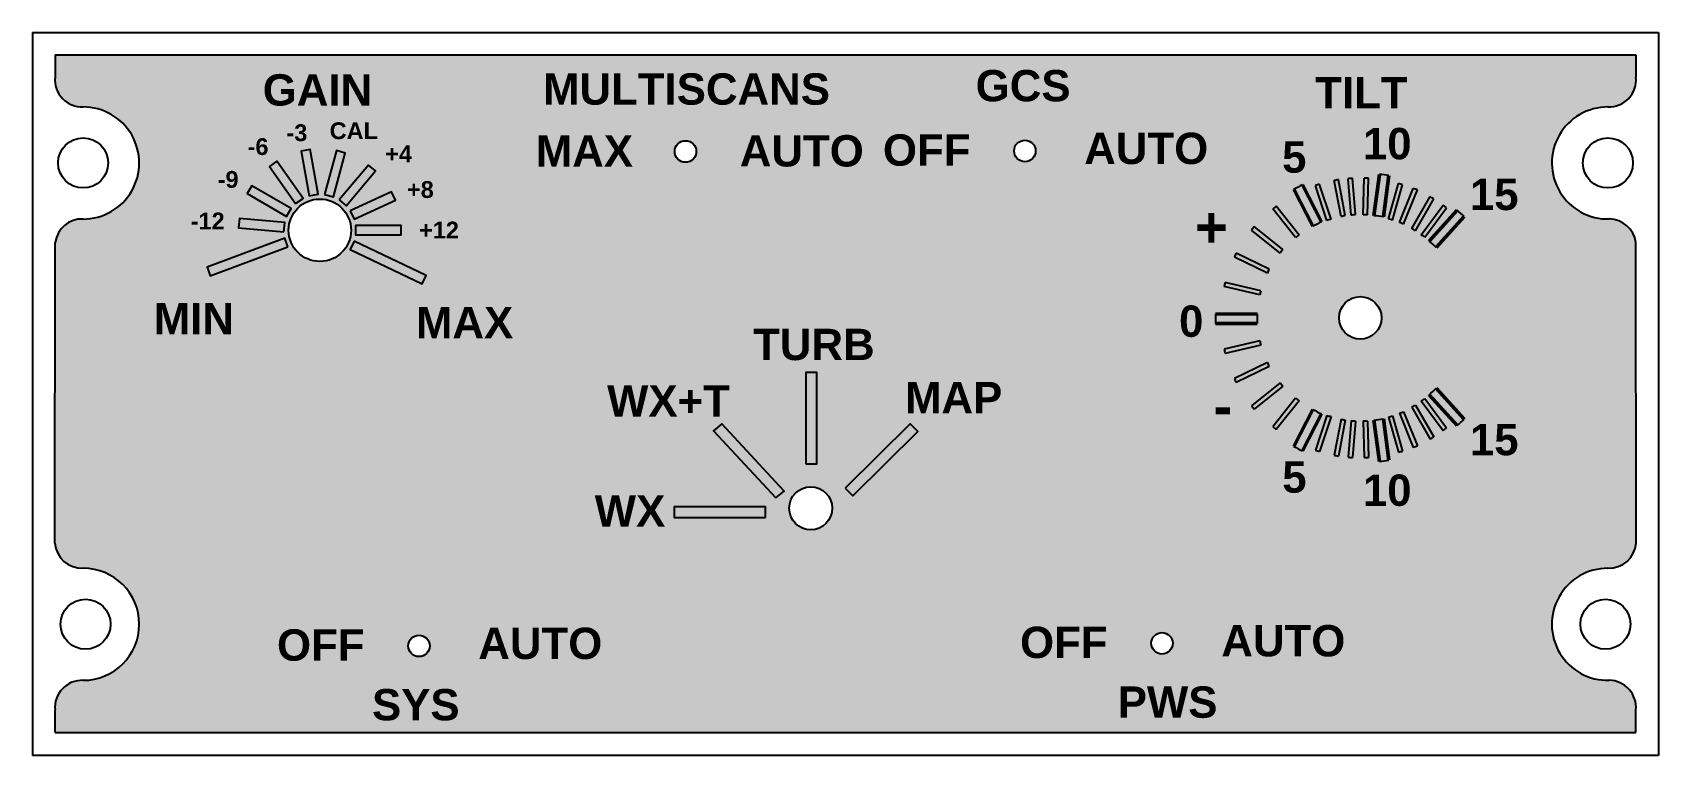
# Model space of a CAD drawing. Header units: inches. Extents: x 0 to 145, y 0 to 65.
import ezdxf

# ---------------------------------------------------------------- set-up
doc = ezdxf.new("R2010")
doc.units = ezdxf.units.IN
doc.header["$MEASUREMENT"] = 0
doc.styles.get("Standard").update_dxf_attribs({"font": 'arial.ttf'})

msp = doc.modelspace()

# ---------------------------------------------------------------- hatches: boundary and pattern name
at = {"true_color": 0x6d7c87}
h = msp.add_hatch(color=8, dxfattribs=at)
h.dxf.hatch_style = 1
h.paths.add_polyline_path([(143.0283076271095, 45.80018576570496, 0.3703019895348956), (140.6661661773825, 47.89523155138028, -1.025805903998689), (140.6661467371133, 57.89198740611034, 0.4383043564952628), (143.0388210862153, 60.53785434211421), (143.038821086214, 62.53785434211427), (2.059911016023449, 62.53785434205771), (2.059911016023449, 60.56647430557735, 0.4421859729987702), (4.432342795231449, 57.89195265167172, -1.025992127735114), (4.43335425086039, 47.89524215913486, 0.371894038400952), (2.07042447514155, 45.8001857656484), (2.045603396940038, 18.96995163884299, 0.4057723090589334), (4.559649221897558, 16.72920988226168, -1.012817681792429), (4.4323041307604, 6.73083182255511, 0.438301958697605), (2.059649221909382, 4.084965151237022), (2.059649221909382, 2.08496515123705), (143.0332756758936, 2.084965151293439), (143.0332756758918, 4.084965151293467, 0.4347082386787065), (140.6606207670222, 6.730831822609566, -1.01274209660544), (140.5332756758845, 16.72920988231642, 0.4057723090600781), (143.0473215008493, 18.96995163889941)])
h.paths.add_polyline_path([(22.88501234267974, 46.89382079491549, -1), (28.45632077251472, 46.89382079491549, -1)], flags=16)
h.paths.add_polyline_path([(28.38543957293737, 45.18147205181692), (28.73046584753288, 45.92138328544394), (35.14932794196071, 42.85709251280111), (34.80430166736519, 42.11718127917408)], flags=16)
h.paths.add_polyline_path([(15.90250775579639, 42.82467616604465), (15.62328192347664, 43.59184283527276), (22.54021874106652, 46.18499979438781), (22.81944457338673, 45.4178331251597)], flags=16)
h.paths.add_polyline_path([(28.85475633073898, 46.48921844768626), (28.85475633073898, 47.30562016486335), (32.91283910729786, 47.3056201648638), (32.91283910729786, 46.48921844768626)], flags=16)
h.paths.add_polyline_path([(22.46280252739385, 46.76110015504953), (18.42016198096886, 47.11478537357204), (18.49131607900986, 47.92808043573684), (22.53395662543485, 47.57439521721387)], flags=16)
h.paths.add_polyline_path([(28.72742425430184, 47.87278102211992), (28.38239797970633, 48.61269225574694), (32.06027000054124, 50.32771214477641), (32.40529627513629, 49.58780091114892)], flags=16)
h.paths.add_polyline_path([(22.70726424115233, 48.12923696585), (19.19286146599248, 50.15827835412944), (19.60106232458079, 50.86530298089753), (23.11546509974065, 48.83626159261809)], flags=16)
h.paths.add_polyline_path([(28.02730339167024, 49.07290169637424), (27.40190339287406, 49.59767460470227), (30.01038872072846, 52.70634636540223), (30.63578871952464, 52.18157345707375)], flags=16)
h.paths.add_polyline_path([(23.50702139676756, 49.26587602667912), (21.17940073937112, 52.59006282899106), (21.84815787495759, 53.05833161656034), (24.17577853235358, 49.73414481424795)], flags=16)
h.paths.add_polyline_path([(26.8855854887685, 49.86469654685977), (26.09700198552096, 50.07599685971952), (27.1473110946969, 53.99580381881658), (27.93589459794444, 53.78450350595728)], flags=16)
h.paths.add_polyline_path([(24.71221195875356, 49.95802887963698), (24.00753327978251, 53.9544602603574), (24.81153202043029, 54.09622693078934), (25.51621069940134, 50.09979555006891)], flags=16)
h.paths.add_polyline_path([(35.46582674654988, 9.798016738064014, -1), (33.54929240894731, 9.798016738064014, -1)], flags=16)
h.paths.add_polyline_path([(57.26343698159567, 22.20384807255784), (65.41576128221155, 22.20384807255784), (65.41576128221155, 21.24399196393376), (57.26343698159567, 21.24399196393376)], flags=16)
h.paths.add_polyline_path([(60.77576988248089, 28.99549350796514), (61.51666362458641, 29.60573953390207), (67.07009934355088, 23.61824638943444), (66.32920560144535, 23.00800036349751)], flags=16)
h.paths.add_polyline_path([(57.31912169278681, 53.919390762204, -1), (59.23565603038938, 53.919390762204, -1)], flags=16)
h.paths.add_polyline_path([(71.36779244060531, 22.07997024659318, -1), (67.53057809986572, 22.07997024659318, -1)], flags=16)
h.paths.add_polyline_path([(69.0187531613507, 34.19918748640618), (69.97860926997478, 34.19918748640618), (69.97860926997478, 26.04686318579031), (69.0187531613507, 26.04686318579031)], flags=16)
h.paths.add_polyline_path([(72.51899060272868, 23.87606945848899), (78.321847703504, 29.60208386384881), (78.99602965485761, 28.91885443991266), (73.19317255408228, 23.19284003455261)], flags=16)
h.paths.add_polyline_path([(87.58549208175342, 53.9678465495955, -1), (89.50202641935599, 53.9678465495955, -1)], flags=16)
h.paths.add_polyline_path([(101.7283132173003, 10.03238435226763, -1), (99.81177887969775, 10.03238435226763, -1)], flags=16)
h.paths.add_polyline_path([(105.5488301818401, 38.56554904936161, -0.01642042365399944), (105.5435296749571, 39.41368879510146), (109.2605080359887, 39.4254495246542, 0.02305525952543873), (109.26686689779, 38.57731312760945)], flags=16)
h.paths.add_polyline_path([(106.3101715272452, 36.28049965057051), (109.4876694680076, 37.01396903041059, 0.01046083552656029), (109.594226257521, 36.64401164617016), (106.4024095476053, 35.90723703091312, -0.007700546410369986)], flags=16)
h.paths.add_polyline_path([(106.3101715272434, 41.86009449678426, -0.00770054641037587), (106.4024095476053, 42.23335711644149), (109.594226257521, 41.49658250118444, 0.01046083552655878), (109.4876694680076, 41.12662511694402)], flags=16)
h.paths.add_polyline_path([(107.2222634698707, 33.65387890230387), (110.1675112567852, 35.08777088465576, 0.01046083552657722), (110.3172576288304, 34.73308956346001), (107.3852224812942, 33.30563014605418, -0.007700546410373857)], flags=16)
h.paths.add_polyline_path([(107.2222634698693, 44.4867152450508, -0.007700546410383741), (107.3852224812942, 44.83496400130043), (110.3172576288304, 43.4075045838946, 0.0104608355265771), (110.1675112567852, 43.05282326269884)], flags=16)
h.paths.add_polyline_path([(108.7558989730284, 31.23187083144405), (111.3073762212704, 33.2862550688937, 0.01046083552656543), (111.5324223744903, 32.97388182345401), (108.992391276524, 30.92871373351989, -0.007700546410396492)], flags=16)
h.paths.add_polyline_path([(108.7558989730288, 46.90872331591061, -0.007700546410391088), (108.992391276524, 47.21188041383471), (111.5324223744903, 45.16671232390059, 0.01046083552656551), (111.3073762212704, 44.8543390784609)], flags=16)
h.paths.add_polyline_path([(110.6575576878637, 29.34997112043545), (112.6898496049068, 31.90031620662445, 0.01046083552655887), (113.003357360041, 31.67685322755182), (110.9619073194214, 29.11501551313007, -0.007700546410375555)], flags=16)
h.paths.add_polyline_path([(110.6575576878655, 48.79062302691961, -0.007700546410337983), (110.9619073194214, 49.02557863422454), (113.003357360041, 46.46374091980278, 0.01046083552655917), (112.6898496049068, 46.24027794073016)], flags=16)
h.paths.add_polyline_path([(112.5348302067529, 27.59059441453122), (114.2336842434003, 30.89664362972764, 0.02305525952543296), (114.9897453757036, 30.51226445842008), (113.290407615356, 27.20527389433517, -0.01642042365398641)], flags=16)
h.paths.add_polyline_path([(114.455683086249, 27.26795745940843), (115.4757761355483, 30.3653564755984, 0.01046083552655744), (115.8473767731654, 30.26467985632775), (114.8226868752896, 27.1533230210269, -0.007700546410365881)], flags=16)
h.paths.add_polyline_path([(112.5348302067524, 50.54999973282339, -0.01642042365399789), (113.290407615356, 50.93532025301943), (114.9897453757036, 47.62832968893452, 0.02305525952543374), (114.2336842434003, 47.24395051762696)], flags=16)
h.paths.add_polyline_path([(116.1233440394032, 26.8193541268351), (116.7368103602381, 30.03714682006206, 0.01046083552657049), (117.1105923716665, 29.94489811558294), (116.4998781144465, 26.74154072204198, -0.007700546410392998)], flags=16)
h.paths.add_polyline_path([(114.4556830862486, 50.87263668794618, -0.007700546410375681), (114.8226868752896, 50.98727112632771), (115.8473767731654, 47.87591429102685, 0.01046083552655732), (115.4757761355483, 47.77523767175621)], flags=16)
h.paths.add_polyline_path([(116.5610754213887, 39.0702970736773, -1), (120.3500781346876, 39.0702970736773, -1)], flags=16)
h.paths.add_polyline_path([(117.3705915834486, 26.6466212739718), (117.6461256358959, 29.91076154812141, 0.01046083552655802), (118.0274738777886, 29.85788117415672), (117.7531758952206, 26.60838411899807, -0.007700546410402086)], flags=16)
h.paths.add_polyline_path([(116.1233440394032, 51.32124002051933, -0.00770054641039363), (116.4998781144465, 51.39905342531262), (117.1105923716665, 48.19569603177167, 0.01046083552657025), (116.7368103602381, 48.10344732729255)], flags=16)
h.paths.add_polyline_path([(118.7023479971378, 29.87839941934971, 0.01046083552651648), (119.0872259556596, 29.86881961830091), (119.1807729542585, 26.60910805839581, -0.007700546410374913), (118.7963165468742, 26.60399861079811)], flags=16)
h.paths.add_polyline_path([(117.6461256358959, 48.22983259923326), (117.3705915834486, 51.49397287338275, -0.007700546410402134), (117.7531758952206, 51.53221002835654), (118.0274738777886, 48.28271297319788, 0.01046083552655792)], flags=16)
h.paths.add_polyline_path([(119.6685584266612, 29.95207147091441, 0.02305525952542757), (120.5098489188073, 30.05980303982279), (120.99794602442, 26.37499264217303, -0.01642042365402226), (120.1567945107442, 26.26621187770025)], flags=16)
h.paths.add_polyline_path([(118.7023479971373, 48.26219472800489), (118.7963165468742, 51.5365955365565, -0.007700546410374745), (119.1807729542585, 51.53148608895879), (119.0872259556596, 48.27177452905369, 0.01046083552653325)], flags=16)
h.paths.add_polyline_path([(120.9573384586799, 30.21631299810151, 0.01046083552659787), (121.3215127608561, 30.3412125304501), (122.2167676339037, 27.19017310580501, -0.007700546410394237), (121.8485771400025, 27.07940941213651)], flags=16)
h.paths.add_polyline_path([(119.6685584266603, 48.18852267644019), (120.1567945107442, 51.87438226965435, -0.01642042365402233), (120.99794602442, 51.76560150518157), (120.5098489188073, 48.08079110753182, 0.02305525952545394)], flags=16)
h.paths.add_polyline_path([(121.9498262131898, 30.55988422183066, 0.01044810417885128), (122.3091110011889, 30.69691256236337), (123.5422495713389, 27.65605060253456, -0.007700546410345795), (123.1837588809418, 27.51706405451188)], flags=16)
h.paths.add_polyline_path([(120.9573384586821, 47.92428114925344), (121.8485771400025, 51.0611847352181, -0.007700546410394299), (122.2167676339037, 50.9504210415496), (121.3215127608561, 47.7993816169045, 0.01046083552654722)], flags=16)
h.paths.add_polyline_path([(123.0381547688654, 31.09061027578657, 0.01044810417884402), (123.367534864599, 31.28903174017791), (125.0027226661711, 28.44166361280549, -0.007700546410380889), (124.6722902450207, 28.24507457270779)], flags=16)
h.paths.add_polyline_path([(121.9498262131916, 47.58070992552428), (123.1837588809418, 50.62353009284272, -0.007700546410345823), (123.5422495713389, 50.48454354482005), (122.3091110011889, 47.44368158499123, 0.01044810417880481)], flags=16)
h.paths.add_polyline_path([(123.8976760088155, 31.65842841555128, 0.0104608355266051), (124.2192742235203, 31.87008238750844), (126.1553531622154, 29.24595037141786, -0.007700546410378602), (125.8424795062362, 29.02247126494945)], flags=16)
h.paths.add_polyline_path([(123.0381547688654, 47.04998387156804), (124.6722902450207, 49.89551957464682, -0.007700546410380796), (125.0027226661711, 49.69893053454911), (123.367534864599, 46.85156240717669, 0.01044810417884866)], flags=16)
h.paths.add_polyline_path([(124.5918373536917, 32.21614024799869, 0.02305525952547716), (125.2195348755601, 32.78655378584484), (127.7080931592106, 30.02412494810734, -0.01642042365400023), (127.0796872586745, 29.45449774734539)], flags=16)
h.paths.add_polyline_path([(123.8976760088173, 46.48216573180361), (125.8424795062362, 49.11812288240515, -0.007700546410378455), (126.1553531622154, 48.89464377593675), (124.2192742235203, 46.27051175984617, 0.01046083552657033)], flags=16)
h.paths.add_polyline_path([(124.5918373536935, 45.92445389935614), (127.0796872586745, 48.68609640000921, -0.0164204236540002), (127.7080931592106, 48.11646919924721), (125.2195348755601, 45.35404036150977, 0.02305525952544822)], flags=16)
at = {"true_color": 0xffffff}
h = msp.add_hatch(color=7, dxfattribs=at)
h.dxf.hatch_style = 1
h.paths.add_polyline_path([(22.81944457338673, 45.4178331251597), (22.54021874106652, 46.18499979438781), (15.62328192347664, 43.59184283527276), (15.90250775579639, 42.82467616604465)])
h.paths.add_polyline_path([(22.53395662543485, 47.57439521721387), (18.49131607900986, 47.92808043573684), (18.42016198096886, 47.11478537357204), (22.46280252739385, 46.76110015504953)])
h.paths.add_polyline_path([(19.60106232458079, 50.86530298089753), (19.19286146599248, 50.15827835412944), (22.70726424115233, 48.12923696585), (23.11546509974065, 48.83626159261809)])
h.paths.add_polyline_path([(21.84815787495759, 53.05833161656034), (21.17940073937112, 52.59006282899106), (23.50702139676756, 49.26587602667912), (24.17577853235358, 49.73414481424795)])
h.paths.add_polyline_path([(24.81153202043029, 54.09622693078934), (24.00753327978251, 53.9544602603574), (24.71221195875356, 49.95802887963698), (25.51621069940134, 50.09979555006891)])
h.paths.add_polyline_path([(27.93589459794444, 53.78450350595728), (27.1473110946969, 53.99580381881658), (26.09700198552096, 50.07599685971952), (26.8855854887685, 49.86469654685977)])
h.paths.add_polyline_path([(30.63578871952464, 52.18157345707375), (30.01038872072846, 52.70634636540223), (27.40190339287406, 49.59767460470227), (28.02730339167024, 49.07290169637424)])
h.paths.add_polyline_path([(32.40529627513629, 49.58780091114892), (32.06027000054124, 50.32771214477641), (28.38239797970633, 48.61269225574694), (28.72742425430184, 47.87278102211992)])
h.paths.add_polyline_path([(32.91283910729786, 47.3056201648638), (28.85475633073898, 47.30562016486335), (28.85475633073898, 46.48921844768626), (32.91283910729786, 46.48921844768626)])
h.paths.add_polyline_path([(28.73046584753288, 45.92138328544394), (28.38543957293737, 45.18147205181692), (34.80430166736519, 42.11718127917408), (35.14932794196071, 42.85709251280111)])
h = msp.add_hatch(color=7, dxfattribs=at)
edge = h.paths.add_edge_path()
edge.add_arc((118.7178668228741, 39.65181721626204), 9.201924930928723, 155.911860432231, 158.309219891248)
edge.add_line((110.1675112567852, 43.05282326269884), (107.2222634698698, 44.48671524505114))
edge.add_arc((118.6090480504533, 39.37065177384165), 12.48330759558779, 154.040894995335, 155.805695349635, ccw=False)
edge.add_line((107.3852224812951, 44.83496400130009), (110.3172576288304, 43.40750458389466))
edge = h.paths.add_edge_path()
edge.add_arc((118.3814678003215, 38.76531750068984), 9.201924930928723, 162.7336236696794, 165.1309831286964)
edge.add_line((109.4876694680076, 41.12662511694402), (106.3101715272439, 41.86009449678438))
edge.add_arc((118.473628252336, 39.05237495543856), 12.48330759558779, 165.2371482112925, 167.0019485655925, ccw=False)
edge.add_line((106.4024095476049, 42.2333571164416), (109.5942262575205, 41.4965825011845))
edge = h.paths.add_edge_path()
edge.add_arc((118.8843858087727, 39.63281170178806), 9.201924930928723, 143.0308367302806, 145.4281961892978)
edge.add_line((111.3073762212704, 44.8543390784609), (108.7558989730284, 46.90872331591056))
edge.add_arc((118.7156260091585, 39.38298043617812), 12.48330759558779, 141.1598712933848, 142.9246716476848, ccw=False)
edge.add_line((108.992391276524, 47.21188041383466), (111.5324223744898, 45.16671232390087))
edge = h.paths.add_edge_path()
edge.add_arc((118.1864858742089, 38.86041261963937), 9.201924930928723, 124.2819435870944, 126.6793030461113)
edge.add_line((112.6898496049068, 46.24027794073022), (110.6575576878637, 48.79062302691916))
edge.add_arc((118.4371676975431, 39.02790636487379), 12.48330759558779, 126.7854681287073, 128.5502684830072, ccw=False)
edge.add_line((110.9619073194214, 49.02557863422471), (113.003357360041, 46.46374091980301))
edge = h.paths.add_edge_path()
edge.add_line((114.2336842434003, 47.24395051762662), (112.5348302067529, 50.54999973282379))
edge.add_arc((118.7775197537591, 39.24213939205988), 12.91661249192371, 115.13866695575939, 118.9016126714258, ccw=False)
edge.add_line((113.290407615356, 50.9353202530196), (114.9897453757036, 47.62832968893458))
edge.add_arc((118.7775197537591, 39.24213939205988), 9.201924930928723, 114.307174534672, 119.5901148926977)
edge = h.paths.add_edge_path()
edge.add_arc((118.9216359794088, 39.01696177917535), 9.201924930928723, 80.06122536272089, 85.34416572074655)
edge.add_line((119.6685584266603, 48.18852267644019), (120.1567945107442, 51.8743822696543))
edge.add_arc((118.9216359794088, 39.01696177917535), 12.91661249192371, 80.74972758399281, 84.51267329965913, ccw=False)
edge.add_line((120.99794602442, 51.76560150518157), (120.5098489188073, 48.08079110753176))
edge = h.paths.add_edge_path()
edge.add_arc((118.4369169803155, 39.05312313140934), 12.48330759558779, 72.37460147280962, 74.13940182710961)
edge.add_line((121.8485771400025, 51.06118473521799), (120.9573384586817, 47.92428114925253))
edge.add_arc((118.1548202120881, 39.15950426036608), 9.201924930928723, 69.87107693119668, 72.26843639021371, ccw=False)
edge.add_line((121.3215127608561, 47.79938161690433), (122.2167676339037, 50.95042104154943))
edge = h.paths.add_edge_path()
edge.add_arc((118.8510417323502, 38.91624472703911), 9.201924930928723, 67.92632852446317, 70.32077049237986)
edge.add_line((121.9498262131916, 47.58070992552388), (123.1837588809418, 50.62353009284261))
edge.add_arc((118.8510417323502, 38.91624472703911), 12.48330759558779, 67.92632852446309, 69.69112887876321, ccw=False)
edge.add_line((123.5422495713389, 50.48454354481994), (122.3091110011889, 47.44368158499123))
edge = h.paths.add_edge_path()
edge.add_arc((118.3605975478892, 39.01579851019705), 12.48330759558779, 106.4639088668075, 108.2287092211075)
edge.add_line((115.4757761355483, 47.77523767175621), (114.455683086249, 50.87263668794623))
h = msp.add_hatch(color=7, dxfattribs=at)
edge = h.paths.add_edge_path()
edge.add_arc((118.0673499240108, 38.94578877992826), 9.201924930928723, 103.9603843251946, 106.3577437842116)
edge.add_line((115.4757761355483, 47.77523767175621), (114.455683086249, 50.87263668794623))
edge.add_arc((118.3605975478892, 39.01579851019705), 12.48330759558779, 106.46390886680749, 108.2287092211075, ccw=False)
edge.add_line((114.8226868752896, 50.98727112632771), (115.8473767731654, 47.87591429102685))
edge = h.paths.add_edge_path()
edge.add_arc((119.1280809672286, 39.2176582616782), 9.201924930928723, 102.6647722745306, 105.0621317335475)
edge.add_line((116.7368103602381, 48.10344732729249), (116.1233440394032, 51.3212400205195))
edge.add_arc((118.8376912547116, 39.13660675887349), 12.48330759558779, 100.79380683763458, 102.55860719193458, ccw=False)
edge.add_line((116.4998781144465, 51.39905342531274), (117.1105923716665, 48.19569603177167))
edge = h.paths.add_edge_path()
edge.add_arc((119.100431786516, 39.14355635124713), 9.201924930928723, 96.69600360599927, 99.09336306501629)
edge.add_line((117.6461256358959, 48.22983259923326), (117.3705915834486, 51.49397287338281))
edge.add_arc((118.8031881070162, 39.09314081554403), 12.48330759558779, 94.82503816910332, 96.58983852340327, ccw=False)
edge.add_line((117.7531758952206, 51.53221002835648), (118.0274738777886, 48.28271297319788))
edge = h.paths.add_edge_path()
edge.add_arc((119.1237063757068, 39.0699219105099), 9.201924930928723, 90.22714590635188, 92.62450536536888)
edge.add_line((118.7023479971373, 48.26219472800489), (118.7963165468742, 51.5365955365565))
edge.add_arc((118.8226752023772, 39.05331576931025), 12.48330759558779, 88.35618046945598, 90.12098082375599, ccw=False)
edge.add_line((119.1807729542585, 51.53148608895862), (119.0872259556596, 48.27177452905364))
edge = h.paths.add_edge_path()
edge.add_arc((118.7775197537591, 39.24213939205988), 9.201924930928723, 114.307174534672, 119.5901148926977)
h = msp.add_hatch(color=7, dxfattribs=at)
edge = h.paths.add_edge_path()
edge.add_arc((118.4555767780381, 39.0702970736773), 9.201924930928723, 57.73764987107774, 60.13209183899443)
edge.add_line((123.0381547688654, 47.04998387156804), (124.6722902450207, 49.89551957464671))
edge.add_arc((118.4555767780381, 39.0702970736773), 12.48330759558779, 58.367291484694306, 60.13209183899443, ccw=False)
edge.add_line((125.0027226661711, 49.69893053454934), (123.367534864599, 46.85156240717681))
edge = h.paths.add_edge_path()
edge.add_arc((119.0007813421022, 38.69141191349008), 9.201924930928723, 55.45113924992115, 57.84849870893805)
edge.add_line((123.8976760088168, 46.48216573180316), (125.8424795062362, 49.11812288240521))
edge.add_arc((118.7440462703813, 38.84947087144628), 12.48330759558779, 53.580173813025226, 55.34497416732529, ccw=False)
edge.add_line((126.1553531622154, 48.89464377593658), (124.2192742235208, 46.27051175984656))
h = msp.add_hatch(color=7, dxfattribs=at)
edge = h.paths.add_edge_path()
edge.add_arc((118.7236874175739, 38.83641899808203), 9.201924930928723, 45.09586619357992, 50.37880655160558, ccw=False)
edge.add_line((125.219534875561, 45.35404036151073), (127.7080931592115, 48.11646919924812))
edge.add_arc((118.7236874175739, 38.83641899808203), 12.91661249192371, 45.92735861466742, 49.69030433033369)
edge.add_line((127.0796872586749, 48.68609640000972), (124.591837353693, 45.9244538993558))
edge = h.paths.add_edge_path()
edge.add_arc((118.7236874175739, 38.83641899808203), 9.201924930928723, 53.97871208986652, 56.37607154888332, ccw=False)
edge.add_arc((118.4710985810631, 39.00102279789338), 12.48330759558779, 52.10774665297049, 53.87254700727061, ccw=False)
edge.add_line((124.1227230937799, 46.26287950273838), (126.1380777986257, 48.85243884856869))
h = msp.add_hatch(color=7, dxfattribs=at)
edge = h.paths.add_edge_path()
edge.add_arc((118.4555767780381, 39.0702970736773), 9.201924930928723, 177.7880941205104, 183.0710344785361)
edge.add_line((109.2668668977909, 38.57731312760945), (105.5488301818401, 38.56554904936167))
edge.add_arc((118.4555767780381, 39.0702970736773), 12.91661249192371, 178.4765963417822, 182.2395420574487, ccw=False)
edge.add_line((105.5435296749571, 39.41368879510146), (109.2605080359896, 39.4254495246542))
h = msp.add_hatch(color=7, dxfattribs=at)
edge = h.paths.add_edge_path()
edge.add_line((109.5942262575205, 36.64401164617011), (106.4024095476049, 35.907237030913))
edge.add_arc((118.473628252336, 39.08821919191605), 12.48330759558779, 192.9980514344076, 194.7628517887075, ccw=False)
edge.add_line((106.3101715272439, 36.28049965057023), (109.4876694680076, 37.01396903041059))
edge.add_arc((118.3814678003215, 39.37527664666477), 9.201924930928723, 194.8690168713033, 197.2663763303204)
edge = h.paths.add_edge_path()
edge.add_arc((118.7178668228741, 38.48877693109257), 9.201924930928723, 201.690780108752, 204.088139567769)
edge.add_line((110.3172576288304, 34.73308956345995), (107.3852224812951, 33.30563014605452))
edge.add_arc((118.6090480504533, 38.76994237351295), 12.48330759558779, 204.194304650365, 205.959105004665, ccw=False)
edge.add_line((107.2222634698698, 33.65387890230347), (110.1675112567852, 35.08777088465576))
edge = h.paths.add_edge_path()
edge.add_arc((118.8843858087727, 38.50778244556654), 9.201924930928723, 214.5718038107022, 216.9691632697194)
edge.add_line((111.5324223744898, 32.97388182345373), (108.992391276524, 30.92871373351995))
edge.add_arc((118.7156260091585, 38.75761371117648), 12.48330759558779, 217.0753283523152, 218.8401287066152, ccw=False)
edge.add_line((108.7558989730284, 31.23187083144405), (111.3073762212704, 33.2862550688937))
edge = h.paths.add_edge_path()
edge.add_arc((118.1864858742089, 39.28018152771524), 9.201924930928723, 233.3206969538887, 235.7180564129056)
edge.add_line((113.003357360041, 31.6768532275516), (110.9619073194214, 29.1150155131299))
edge.add_arc((118.4371676975431, 39.11268778248081), 12.48330759558779, 231.4497315169927, 233.2145318712927, ccw=False)
edge.add_line((110.6575576878637, 29.34997112043545), (112.6898496049068, 31.90031620662439))
edge = h.paths.add_edge_path()
edge.add_arc((118.7775197537591, 38.89845475529473), 9.201924930928723, 240.4098851073023, 245.6928254653279)
edge.add_line((114.9897453757036, 30.51226445842003), (113.290407615356, 27.205273894335))
edge.add_arc((118.7775197537591, 38.89845475529473), 12.91661249192371, 241.0983873285742, 244.8613330442405, ccw=False)
edge.add_line((112.5348302067529, 27.59059441453082), (114.2336842434003, 30.89664362972798))
edge = h.paths.add_edge_path()
edge.add_arc((118.9216359794088, 39.12363236817925), 9.201924930928723, 274.6558342792534, 279.9387746372792)
edge.add_line((120.5098489188073, 30.05980303982285), (120.99794602442, 26.37499264217303))
edge.add_arc((118.9216359794088, 39.12363236817925), 12.91661249192371, 275.4873267003409, 279.2502724160072, ccw=False)
edge.add_line((120.1567945107442, 26.26621187770031), (119.6685584266603, 29.95207147091441))
edge = h.paths.add_edge_path()
edge.add_arc((118.1548202120881, 38.98108988698852), 9.201924930928723, 287.7315636097863, 290.1289230688033)
edge.add_line((121.3215127608561, 30.34121253045027), (122.2167676339037, 27.19017310580518))
edge.add_arc((118.4369169803155, 39.08747101594526), 12.48330759558779, 285.8605981728904, 287.6253985271903, ccw=False)
edge.add_line((121.8485771400025, 27.07940941213662), (120.9573384586817, 30.21631299810208))
edge = h.paths.add_edge_path()
edge.add_arc((118.8510417323502, 39.2243494203155), 9.201924930928723, 289.6792295076202, 292.0736714755369)
edge.add_line((122.3091110011889, 30.69691256236337), (123.5422495713389, 27.65605060253467))
edge.add_arc((118.8510417323502, 39.2243494203155), 12.48330759558779, 290.3088711212368, 292.0736714755368, ccw=False)
edge.add_line((123.1837588809418, 27.517064054512), (121.9498262131916, 30.55988422183072))
edge = h.paths.add_edge_path()
edge.add_arc((118.0673499240108, 39.19480536742635), 9.201924930928723, 253.6422562157884, 256.0396156748054)
edge.add_line((115.8473767731654, 30.26467985632775), (114.8226868752896, 27.1533230210269))
edge.add_arc((118.3605975478892, 39.12479563715755), 12.48330759558779, 251.7712907788925, 253.53609113319249, ccw=False)
edge.add_line((114.455683086249, 27.26795745940837), (115.4757761355483, 30.3653564755984))
edge = h.paths.add_edge_path()
edge.add_arc((119.1280809672286, 38.9229358856764), 9.201924930928723, 254.9378682664525, 257.3352277254694)
edge.add_line((117.1105923716665, 29.94489811558294), (116.4998781144465, 26.74154072204187))
edge.add_arc((118.8376912547116, 39.00398738848111), 12.48330759558779, 257.4413928080653, 259.20619316236537, ccw=False)
edge.add_line((116.1233440394032, 26.8193541268351), (116.7368103602381, 30.03714682006211))
edge = h.paths.add_edge_path()
edge.add_arc((119.100431786516, 38.99703779610747), 9.201924930928723, 260.9066369349837, 263.3039963940008)
edge.add_line((118.0274738777886, 29.85788117415672), (117.7531758952206, 26.60838411899812))
edge.add_arc((118.8031881070162, 39.04745333181058), 12.48330759558779, 263.41016147659667, 265.1749618308966, ccw=False)
edge.add_line((117.3705915834486, 26.6466212739718), (117.6461256358959, 29.91076154812135))
edge = h.paths.add_edge_path()
edge.add_arc((119.1237063757068, 39.07067223684471), 9.201924930928723, 267.3754946346311, 269.7728540936482)
edge.add_line((119.0872259556596, 29.86881961830097), (119.1807729542585, 26.60910805839598))
edge.add_arc((118.8226752023772, 39.08727837804435), 12.48330759558779, 269.87901917624396, 271.643819530544, ccw=False)
edge.add_line((118.7963165468742, 26.60399861079811), (118.7023479971373, 29.87839941934971))
edge = h.paths.add_edge_path()
edge.add_arc((118.4555767780381, 39.0702970736773), 12.48330759558779, 299.8679081610056, 301.6327085153057)
h = msp.add_hatch(color=7, dxfattribs=at)
h.dxf.hatch_style = 1
h.paths.add_polyline_path([(65.41576128221155, 22.20384807255784), (57.26343698159567, 22.20384807255784), (57.26343698159567, 21.24399196393376), (65.41576128221155, 21.24399196393376)])
h.paths.add_polyline_path([(61.51666362458641, 29.60573953390207), (60.77576988248089, 28.99549350796514), (66.32920560144535, 23.00800036349751), (67.07009934355088, 23.61824638943444)])
h.paths.add_polyline_path([(69.97860926997478, 34.19918748640618), (69.0187531613507, 34.19918748640618), (69.0187531613507, 26.04686318579031), (69.97860926997478, 26.04686318579031)])
h.paths.add_polyline_path([(78.99602965485761, 28.91885443991266), (78.321847703504, 29.60208386384881), (72.51899060272868, 23.87606945848899), (73.19317255408228, 23.19284003455261)])
h = msp.add_hatch(color=7, dxfattribs=at)
edge = h.paths.add_edge_path()
edge.add_arc((118.7236874175739, 39.30417514927257), 9.201924930928723, 309.6211934483944, 314.9041338064201)
edge.add_line((125.219534875561, 32.78655378584387), (127.7080931592115, 30.02412494810648))
edge.add_arc((118.7236874175739, 39.30417514927257), 12.91661249192371, 310.3096956696663, 314.0726413853326, ccw=False)
edge.add_line((127.0796872586749, 29.45449774734488), (124.591837353693, 32.2161402479988))
edge = h.paths.add_edge_path()
edge.add_arc((118.7236874175739, 39.30417514927257), 9.201924930928723, 303.6239284511167, 306.0212879101335)
edge.add_arc((118.4710985810631, 39.13957134946123), 12.48330759558779, 306.1274529927294, 307.8922533470295)
edge.add_line((124.1227230937799, 31.87771464461623), (126.1380777986257, 29.28815529878592))
h = msp.add_hatch(color=7, dxfattribs=at)
edge = h.paths.add_edge_path()
edge.add_arc((118.0673499240108, 39.19480536742635), 9.201924930928723, 253.6422562157884, 256.0396156748054)
edge.add_line((115.8473767731654, 30.26467985632775), (114.8226868752896, 27.1533230210269))
edge.add_arc((118.3605975478892, 39.12479563715755), 12.48330759558779, 251.7712907788925, 253.53609113319249, ccw=False)
edge.add_line((114.455683086249, 27.26795745940837), (115.4757761355483, 30.3653564755984))
edge = h.paths.add_edge_path()
edge.add_arc((119.1280809672286, 38.9229358856764), 9.201924930928723, 254.9378682664525, 257.3352277254694)
edge.add_line((117.1105923716665, 29.94489811558294), (116.4998781144465, 26.74154072204187))
edge.add_arc((118.8376912547116, 39.00398738848111), 12.48330759558779, 257.4413928080653, 259.20619316236537, ccw=False)
edge.add_line((116.1233440394032, 26.8193541268351), (116.7368103602381, 30.03714682006211))
edge = h.paths.add_edge_path()
edge.add_arc((119.100431786516, 38.99703779610747), 9.201924930928723, 260.9066369349837, 263.3039963940008)
edge.add_line((118.0274738777886, 29.85788117415672), (117.7531758952206, 26.60838411899812))
edge.add_arc((118.8031881070162, 39.04745333181058), 12.48330759558779, 263.41016147659667, 265.1749618308966, ccw=False)
edge.add_line((117.3705915834486, 26.6466212739718), (117.6461256358959, 29.91076154812135))
edge = h.paths.add_edge_path()
edge.add_arc((119.1237063757068, 39.07067223684471), 9.201924930928723, 267.3754946346311, 269.7728540936482)
edge.add_line((119.0872259556596, 29.86881961830097), (119.1807729542585, 26.60910805839598))
edge.add_arc((118.8226752023772, 39.08727837804435), 12.48330759558779, 269.87901917624396, 271.643819530544, ccw=False)
edge.add_line((118.7963165468742, 26.60399861079811), (118.7023479971373, 29.87839941934971))
edge = h.paths.add_edge_path()
edge.add_arc((118.7775197537591, 38.89845475529473), 9.201924930928723, 240.4098851073023, 245.6928254653279)
h = msp.add_hatch(color=7, dxfattribs=at)
edge = h.paths.add_edge_path()
edge.add_arc((118.4555767780381, 39.0702970736773), 9.201924930928723, 299.8679081610056, 302.2623501289222)
edge.add_line((123.367534864599, 31.2890317401778), (125.0027226661711, 28.44166361280526))
edge.add_arc((118.4555767780381, 39.0702970736773), 12.48330759558779, 299.8679081610056, 301.6327085153057, ccw=False)
edge.add_line((124.6722902450207, 28.2450745727079), (123.0381547688654, 31.09061027578657))
edge = h.paths.add_edge_path()
edge.add_arc((119.0007813421022, 39.44918223386453), 9.201924930928723, 302.1515012910619, 304.5488607500789)
edge.add_line((124.2192742235208, 31.87008238750804), (126.1553531622154, 29.24595037141803))
edge.add_arc((118.7440462703813, 39.29112327590833), 12.48330759558779, 304.6550258326747, 306.41982618697483, ccw=False)
edge.add_line((125.8424795062362, 29.0224712649494), (123.8976760088168, 31.65842841555145))

# ---------------------------------------------------------------- linework, layer by layer
at = {"color": 18, "true_color": 0x000000}
for p, q in [((0.04646244897244856, 64.53785434205776), (145.0464624488478, 64.53785434205776)), ((0.04646244897153906, 64.5378543420577), (0.04646244897199381, 0.01889929074224739)), ((145.0464624488478, 64.53785434205776), (145.0464624488406, 0.01889929074227581)), ((2.059911016023449, 62.53785434205771), (2.059911016023449, 60.53785434205771)), ((2.059911016023449, 62.53785434205771), (143.038821086214, 62.53785434211427)), ((143.038821086214, 62.53785434211427), (143.0388210862153, 60.53785434211427)), ((115.4757761355483, 47.77523767175621), (114.455683086249, 50.87263668794623)), ((115.8473767731654, 47.87591429102685), (114.8226868752896, 50.98727112632771)), ((116.7368103602381, 48.10344732729249), (116.1233440394032, 51.3212400205195)), ((117.1105923716665, 48.19569603177167), (116.4998781144465, 51.39905342531274)), ((117.6461256358959, 48.22983259923326), (117.3705915834486, 51.49397287338281)), ((118.0274738777886, 48.28271297319788), (117.7531758952206, 51.53221002835648)), ((118.7023479971373, 48.26219472800489), (118.7963165468742, 51.5365955365565)), ((119.0872259556596, 48.27177452905364), (119.1807729542585, 51.53148608895862)), ((120.9573384586817, 47.92428114925253), (121.8485771400025, 51.06118473521799)), ((121.3215127608561, 47.79938161690433), (122.2167676339037, 50.95042104154943)), ((121.9498262131916, 47.58070992552388), (123.1837588809418, 50.62353009284261)), ((122.3091110011889, 47.44368158499123), (123.5422495713389, 50.48454354481994)), ((123.0381547688654, 47.04998387156804), (124.6722902450207, 49.89551957464671)), ((123.367534864599, 46.85156240717681), (125.0027226661711, 49.69893053454934)), ((112.6898496049068, 46.24027794073022), (110.6575576878637, 48.79062302691916)), ((113.003357360041, 46.46374091980301), (110.9619073194214, 49.02557863422471)), ((123.8976760088168, 46.48216573180316), (125.8424795062362, 49.11812288240521)), ((124.2192742235208, 46.27051175984656), (126.1553531622154, 48.89464377593658)), ((111.3073762212704, 44.8543390784609), (108.7558989730284, 46.90872331591056)), ((111.5324223744898, 45.16671232390087), (108.992391276524, 47.21188041383466)), ((2.045603396940038, 18.96995163884299), (2.07042447514155, 45.8001857656484)), ((143.0473215008493, 18.96995163889938), (143.0283076271095, 45.80018576570496)), ((110.1675112567852, 43.05282326269884), (107.2222634698698, 44.48671524505114)), ((110.3172576288304, 43.40750458389466), (107.3852224812951, 44.83496400130009)), ((109.5942262575205, 41.4965825011845), (106.4024095476049, 42.2333571164416)), ((109.4876694680076, 41.12662511694402), (106.3101715272439, 41.86009449678438)), ((109.4876694680076, 37.01396903041059), (106.3101715272439, 36.28049965057023)), ((109.5942262575205, 36.64401164617011), (106.4024095476049, 35.907237030913)), ((110.1675112567852, 35.08777088465576), (107.2222634698698, 33.65387890230347)), ((110.3172576288304, 34.73308956345995), (107.3852224812951, 33.30563014605452)), ((111.3073762212704, 33.2862550688937), (108.7558989730284, 31.23187083144405)), ((111.5324223744898, 32.97388182345373), (108.992391276524, 30.92871373351995)), ((112.6898496049068, 31.90031620662439), (110.6575576878637, 29.34997112043545)), ((113.003357360041, 31.6768532275516), (110.9619073194214, 29.1150155131299)), ((121.9498262131916, 30.55988422183072), (123.1837588809418, 27.517064054512)), ((122.3091110011889, 30.69691256236337), (123.5422495713389, 27.65605060253467)), ((123.0381547688654, 31.09061027578657), (124.6722902450207, 28.2450745727079)), ((123.367534864599, 31.2890317401778), (125.0027226661711, 28.44166361280526)), ((123.8976760088168, 31.65842841555145), (125.8424795062362, 29.0224712649494)), ((124.2192742235208, 31.87008238750804), (126.1553531622154, 29.24595037141803)), ((115.4757761355483, 30.3653564755984), (114.455683086249, 27.26795745940837)), ((115.8473767731654, 30.26467985632775), (114.8226868752896, 27.1533230210269)), ((116.7368103602381, 30.03714682006211), (116.1233440394032, 26.8193541268351)), ((117.1105923716665, 29.94489811558294), (116.4998781144465, 26.74154072204187)), ((117.6461256358959, 29.91076154812135), (117.3705915834486, 26.6466212739718)), ((118.0274738777886, 29.85788117415672), (117.7531758952206, 26.60838411899812)), ((118.7023479971373, 29.87839941934971), (118.7963165468742, 26.60399861079811)), ((119.0872259556596, 29.86881961830097), (119.1807729542585, 26.60910805839598)), ((120.9573384586817, 30.21631299810208), (121.8485771400025, 27.07940941213662)), ((121.3215127608561, 30.34121253045027), (122.2167676339037, 27.19017310580518)), ((2.059649221909382, 2.08496515123705), (2.059649221909382, 4.08496515123705)), ((143.0332756758936, 2.084965151293439), (143.0332756758918, 4.084965151293439)), ((2.059649221909382, 2.08496515123705), (143.0332756758936, 2.084965151293439)), ((145.0464624488406, 0.01889929074227581), (0.04646244897199381, 0.01889929074221897))]:
    msp.add_line(p, q, dxfattribs=at)
at = {"color": 18, "lineweight": 50, "true_color": 0x000000}
for p, q in [((114.9897453757036, 47.62832968893458), (113.290407615356, 50.9353202530196)), ((119.6685584266603, 48.18852267644019), (120.1567945107442, 51.8743822696543)), ((120.5098489188073, 48.08079110753176), (120.99794602442, 51.76560150518157)), ((114.2336842434003, 47.24395051762662), (112.5348302067529, 50.54999973282379)), ((124.591837353693, 45.9244538993558), (127.0796872586749, 48.68609640000972)), ((125.219534875561, 45.35404036151073), (127.7080931592115, 48.11646919924812)), ((109.2605080359896, 39.4254495246542), (105.5435296749571, 39.41368879510146)), ((109.2668668977909, 38.57731312760945), (105.5488301818401, 38.56554904936167)), ((124.591837353693, 32.2161402479988), (127.0796872586749, 29.45449774734488)), ((125.219534875561, 32.78655378584387), (127.7080931592115, 30.02412494810648)), ((114.2336842434003, 30.89664362972798), (112.5348302067529, 27.59059441453082)), ((114.9897453757036, 30.51226445842003), (113.290407615356, 27.205273894335)), ((119.6685584266603, 29.95207147091441), (120.1567945107442, 26.26621187770031)), ((120.5098489188073, 30.05980303982285), (120.99794602442, 26.37499264217303))]:
    msp.add_line(p, q, dxfattribs=at)
at = {"color": 9}
for points in [[(24.71221195875356, 49.95802887963698), (25.51621069940134, 50.09979555006891), (24.81153202043029, 54.09622693078934), (24.00753327978251, 53.9544602603574)], [(26.09700198552096, 50.07599685971952), (26.8855854887685, 49.86469654685977), (27.93589459794444, 53.78450350595728), (27.1473110946969, 53.99580381881658)], [(23.50702139676756, 49.26587602667912), (24.17577853235358, 49.73414481424795), (21.84815787495759, 53.05833161656034), (21.17940073937112, 52.59006282899106)], [(27.40190339287406, 49.59767460470227), (28.02730339167024, 49.07290169637424), (30.63578871952464, 52.18157345707375), (30.01038872072846, 52.70634636540223)], [(22.70726424115233, 48.12923696585), (23.11546509974065, 48.83626159261809), (19.60106232458079, 50.86530298089753), (19.19286146599248, 50.15827835412944)], [(28.38239797970633, 48.61269225574694), (28.72742425430184, 47.87278102211992), (32.40529627513629, 49.58780091114892), (32.06027000054124, 50.32771214477641)], [(22.46280252739385, 46.76110015504953), (22.53395662543485, 47.57439521721387), (18.49131607900986, 47.92808043573684), (18.42016198096886, 47.11478537357204)], [(28.85475633073898, 47.30562016486335), (28.85475633073898, 46.48921844768626), (32.91283910729786, 46.48921844768626), (32.91283910729786, 47.3056201648638)], [(22.81944457338673, 45.4178331251597), (22.54021874106652, 46.18499979438781), (15.62328192347664, 43.59184283527276), (15.90250775579639, 42.82467616604465)], [(28.73046584753288, 45.92138328544394), (28.38543957293737, 45.18147205181692), (34.80430166736519, 42.11718127917408), (35.14932794196071, 42.85709251280111)], [(69.0187531613507, 26.04686318579031), (69.97860926997478, 26.04686318579031), (69.97860926997478, 34.19918748640618), (69.0187531613507, 34.19918748640618)], [(66.32920560144535, 23.00800036349751), (67.07009934355088, 23.61824638943444), (61.51666362458641, 29.60573953390207), (60.77576988248089, 28.99549350796514)], [(72.51899060272868, 23.87606945848899), (73.19317255408228, 23.19284003455261), (78.99602965485761, 28.91885443991266), (78.321847703504, 29.60208386384881)], [(65.41576128221155, 21.24399196393376), (65.41576128221155, 22.20384807255784), (57.26343698159567, 22.20384807255784), (57.26343698159567, 21.24399196393376)]]:
    msp.add_lwpolyline(points, close=True, dxfattribs=at)
at = {"color": 18, "true_color": 0x000000}
for centre, radius in [((4.559911016023449, 52.89360961103251), 2.232332985104004), ((140.5388210862217, 52.89360961108708), 2.232332985104004), ((58.27738886158809, 53.919390762204), 0.9582671688013326), ((88.5437592505547, 53.9678465495955), 0.9582671688013326), ((25.67066655759723, 46.89382079491549), 2.785654214917323), ((118.4555767780381, 39.0702970736773), 1.894501356649267), ((69.44918527023552, 22.07997024659318), 1.918607170369691), ((4.776576502745826, 11.72924358883007), 2.232332985104004), ((140.3163483950495, 11.72924358888429), 2.232332985104004), ((34.50755957774859, 9.798016738064014), 0.9582671688013326), ((100.770046048499, 10.03238435226763), 0.9582671688013326)]:
    msp.add_circle(centre, radius, dxfattribs=at)
for centre, radius, start, end in [((4.462570185538567, 60.30825828301062), 2.416494692558771, 174.5479879583654, 272.2397040119002), ((140.6332583144646, 60.30825828306519), 2.416494692558771, 267.7602959881519, 5.45201204168248), ((4.561120763776813, 52.89361038384056), 5.000000919156989, 269.9861373142991, 90.04713551545143), ((140.5387912490443, 52.89360923106359), 5.000000380112519, 89.99965809119492, 271.459766971851), ((4.465473787774641, 45.47896093905445), 2.416494692558771, 87.76029598809973, 172.3610567191912), ((140.6267697612135, 45.47164516552778), 2.423906567361259, 7.78994930738742, 89.06871502454874), ((4.455859890220523, 19.1434746510463), 2.416494692558771, 184.117824200265, 272.4616319438549), ((140.6370650075689, 19.14347465110075), 2.416494692558771, 267.5383680561973, 355.8821757997804), ((4.559649221908927, 11.72920988226196), 4.999999999999716, 270, 90), ((140.533648802472, 11.72921463467143), 4.999995261567461, 90.00427571981565, 271.4551493432334), ((4.465211993660574, 4.314561210284189), 2.416494692558771, 87.76029598809973, 185.4520120416346), ((140.6128596185564, 4.301241672609684), 2.430059551591203, 354.8938906471197, 88.87381836240036)]:
    msp.add_arc(centre, radius, start, end, dxfattribs=at)
at = {"color": 1}
for centre, radius, start, end in [((118.7775197537591, 39.24213939205988), 12.91661249192371, 115.138666955758, 118.9016126714252), ((118.3605975478892, 39.01579851019705), 12.48330759558779, 106.4639088667997, 108.2287092210996), ((118.8376912547116, 39.13660675887349), 12.48330759558779, 100.7938068376331, 102.558607191923), ((118.8031881070162, 39.09314081554403), 12.48330759558779, 94.82503816909299, 96.58983852340722), ((118.8226752023772, 39.05331576931025), 12.48330759558779, 88.35618046945685, 90.12098082374865), ((118.9216359794088, 39.01696177917535), 12.91661249192371, 80.749727583987, 84.51267329964668), ((118.4369169803155, 39.05312313140934), 12.48330759558779, 72.37460147280225, 74.1394018271096), ((118.8510417323502, 38.91624472703911), 12.48330759558779, 67.92632852446013, 69.69112887875706), ((118.4555767780381, 39.0702970736773), 12.48330759558779, 58.36729148470162, 60.13209183899406), ((118.4371676975431, 39.02790636487379), 12.48330759558779, 126.7854681286999, 128.5502684830135), ((118.0673499240108, 38.94578877992826), 9.201924930928723, 103.9603843251877, 106.3577437842191), ((119.1280809672286, 39.2176582616782), 9.201924930928723, 102.6647722745207, 105.0621317335476), ((119.100431786516, 39.14355635124713), 9.201924930928723, 96.69600360599088, 99.09336306501326), ((119.1237063757068, 39.0699219105099), 9.201924930928723, 90.2271459063439, 92.62450536537209), ((118.9216359794088, 39.01696177917535), 9.201924930928723, 80.06122536272682, 85.344165720745), ((118.1548202120881, 39.15950426036608), 9.201924930928723, 69.87107693120774, 72.26843639021274), ((118.7440462703813, 38.84947087144628), 12.48330759558779, 53.58017381301955, 55.34497416732461), ((118.723687417573, 38.83641899808203), 12.91661249192371, 45.92735861465859, 49.6903043303344), ((118.7156260091585, 39.38298043617812), 12.48330759558779, 141.1598712933837, 142.9246716476927), ((118.1864858742089, 38.86041261963937), 9.201924930928723, 124.2819435870984, 126.6793030461146), ((118.7775197537591, 39.24213939205988), 9.201924930928723, 114.3071745346748, 119.5901148927049), ((118.8510417323502, 38.91624472703911), 9.201924930928723, 67.92632852446013, 70.32077049236838), ((118.4555767780381, 39.0702970736773), 9.201924930928723, 57.73764987108226, 60.13209183899406), ((119.0007813421022, 38.69141191349008), 9.201924930928723, 55.45113924993116, 57.84849870893363), ((118.8843858087727, 39.63281170178806), 9.201924930928723, 143.0308367302792, 145.4281961892949), ((118.723687417573, 38.83641899808203), 9.201924930928723, 45.09586619357977, 50.37880655160378), ((118.6090480504533, 39.37065177384165), 12.48330759558779, 154.0408949953397, 155.8056953496354), ((118.473628252336, 39.05237495543856), 12.48330759558779, 165.2371482112927, 167.0019485655927), ((118.7178668228741, 39.65181721626204), 9.201924930928723, 155.9118604322286, 158.3092198912472), ((118.3814678003215, 38.76531750068984), 9.201924930928723, 162.7336236696804, 165.1309831286953), ((118.4555767780381, 39.0702970736773), 12.91661249192371, 178.4765963417826, 182.2395420574496), ((118.4555767780381, 39.0702970736773), 9.201924930928723, 177.7880941205101, 183.0710344785359), ((118.473628252336, 39.08821919191605), 12.48330759558779, 192.9980514344073, 194.7628517887073), ((118.3814678003215, 39.37527664666477), 9.201924930928723, 194.8690168713046, 197.2663763303196), ((118.7178668228741, 38.48877693109257), 9.201924930928723, 201.6907801087528, 204.0881395677714), ((118.6090480504533, 38.76994237351295), 12.48330759558779, 204.1943046503646, 205.9591050046603), ((118.8843858087727, 38.50778244556654), 9.201924930928723, 214.5718038107051, 216.9691632697207), ((118.1864858742089, 39.28018152771524), 9.201924930928723, 233.3206969538853, 235.7180564129016), ((118.723687417573, 39.30417514927257), 9.201924930928723, 309.6211934483962, 314.9041338064202), ((118.7156260091585, 38.75761371117648), 12.48330759558779, 217.0753283523073, 218.8401287066163), ((118.7775197537591, 38.89845475529473), 9.201924930928723, 240.4098851072951, 245.6928254653252), ((118.8510417323502, 39.2243494203155), 9.201924930928723, 289.6792295076316, 292.0736714755399), ((118.4555767780381, 39.0702970736773), 9.201924930928723, 299.867908161006, 302.2623501289177), ((119.0007813421022, 39.44918223386453), 9.201924930928723, 302.1515012910663, 304.5488607500689), ((118.4371676975431, 39.11268778248081), 12.48330759558779, 231.4497315169865, 233.2145318712991), ((118.0673499240108, 39.19480536742635), 9.201924930928723, 253.6422562157809, 256.0396156748123), ((119.1280809672286, 38.9229358856764), 9.201924930928723, 254.9378682664524, 257.3352277254793), ((119.100431786516, 38.99703779610747), 9.201924930928723, 260.9066369349868, 263.3039963940091), ((119.1237063757068, 39.07067223684471), 9.201924930928723, 267.375494634628, 269.7728540936561), ((118.9216359794088, 39.12363236817925), 9.201924930928723, 274.655834279255, 279.9387746372732), ((118.1548202120881, 38.98108988698852), 9.201924930928723, 287.7315636097873, 290.1289230687923), ((118.7440462703813, 39.29112327590833), 12.48330759558779, 304.6550258326754, 306.4198261869804), ((118.723687417573, 39.30417514927257), 12.91661249192371, 310.3096956696656, 314.0726413853414), ((118.7775197537591, 38.89845475529473), 12.91661249192371, 241.0983873285747, 244.8613330442419), ((118.8510417323502, 39.2243494203155), 12.48330759558779, 290.3088711212429, 292.0736714755399), ((118.4555767780381, 39.0702970736773), 12.48330759558779, 299.867908161006, 301.6327085152983), ((118.3605975478892, 39.12479563715755), 12.48330759558779, 251.7712907789004, 253.5360911332002), ((118.8376912547116, 39.00398738848111), 12.48330759558779, 257.441392808077, 259.2061931623669), ((118.8031881070162, 39.04745333181058), 12.48330759558779, 263.4101614765928, 265.174961830907), ((118.8226752023772, 39.08727837804435), 12.48330759558779, 269.8790191762513, 271.6438195305431), ((118.9216359794088, 39.12363236817925), 12.91661249192371, 275.4873267003533, 279.250272416013), ((118.4369169803155, 39.08747101594526), 12.48330759558779, 285.8605981728904, 287.6253985271972)]:
    msp.add_arc(centre, radius, start, end, dxfattribs=at)

# ---------------------------------------------------------------- texts
at = {"color": 7, "true_color": 0xffffff, "attachment_point": 1}
for s, insert, char_height, width in [('{\\fSansSerif|b1|i0|c2|p2;MULTISCANS}', (45.56986320690945, 60.8934693311324), 2.794859078386545, 7.3877), ('{\\fSansSerif|b1|i0|c2|p2;GCS}', (84.15744478872026, 61.19117828031683), 2.794859078386545, 7.3877), ('{\\fSansSerif|b1|i0|c2|p2;GAIN}', (20.57721703435496, 60.8109125021718), 2.794859078386545, 18.5992), ('{\\fSansSerif|b1|i0|c2|p2;TILT}', (114.4336403914109, 60.55238286802234), 2.794859078386545, 18.5992), ('{\\fSansSerif|b1|i0|c2|p2;\\H0.75x;-6}', (19.22560133136236, 55.1045482020798), 2, 18.5992), ('{\\fSansSerif|b1|i0|c2|p2;\\H0.75x;-3}', (22.68903275864309, 56.34575724745611), 2, 18.5992), ('{\\fSansSerif|b1|i0|c2|p2;\\H0.75x;CAL}', (26.54450933771537, 56.52153508709745), 2, 18.5992), ('{\\fSansSerif|b1|i0|c2|p2;MAX}', (44.9219158018374, 55.3572571144099), 2.794859078386545, 7.0223), ('{\\fSansSerif|b1|i0|c2|p2;AUTO}', (63.11839906219271, 55.37495327015711), 2.794859078386545, 15.4122), ('{\\fSansSerif|b1|i0|c2|p2;OFF}', (75.88612987497132, 55.44784985013519), 2.794859078386545, 15.4122), ('{\\fSansSerif|b1|i0|c2|p2;AUTO}', (93.83393952521024, 55.59364301009135), 2.794859078386545, 15.4122), ('{\\fSansSerif|b1|i0|c2|p2;10}', (118.6850701044783, 56.02148355672086), 2.794859078386545, 2.711204953514609), ('{\\fSansSerif|b1|i0|c2|p2;\\H0.75x;+4}', (31.49430721588456, 54.45696087405742), 2, 18.5992), ('{\\fSansSerif|b1|i0|c2|p2;5}', (111.4814999685438, 54.82248017360582), 2.794859078386545, 2.711204953514609), ('{\\fSansSerif|b1|i0|c2|p2;\\H0.75x;-9}', (16.56011683309649, 52.17651570238633), 2, 18.5992), ('{\\fSansSerif|b1|i0|c2|p2;\\H0.75x;+8}', (33.4390400662293, 51.27298132865673), 2, 18.5992), ('{\\fSansSerif|b1|i0|c2|p2;15}', (128.2244964363851, 51.48532648188331), 2.794859078386545, 2.711204953514609), ('{\\fSansSerif|b1|i0|c2|p2;\\H0.75x;-12}', (14.15386929170805, 48.46676957389247), 2, 18.5992), ('{\\fSansSerif|b1|i0|c2|p2;+}', (103.707257737378, 48.97513286504824), 3.593390243639843, 2.711204953514609), ('{\\fSansSerif|b1|i0|c2|p2;\\H0.75x;+12}', (34.51944260254336, 47.6572768979084), 2, 18.5992), ('{\\fSansSerif|b1|i0|c2|p2;MIN}', (10.8511166165105, 40.40414645138498), 2.794859078386545, 7.022280971109814), ('{\\fSansSerif|b1|i0|c2|p2;MAX}', (34.2384593594285, 40.05351049530709), 2.794859078386545, 7.0223), ('{\\fSansSerif|b1|i0|c2|p2;0}', (102.2918254312168, 40.17486099359105), 2.794859078386545, 2.435557656140527), ('{\\fSansSerif|b1|i0|c2|p2;TURB}', (64.30480789007802, 38.09887258115703), 2.794859078386545, 7.0223), ('{\\fSansSerif|b1|i0|c2|p2;MAP}', (77.85003283220763, 33.35640479335581), 2.794859078386545, 15.4122), ('{\\fSansSerif|b1|i0|c2|p2;WX+T}', (51.28687074628638, 33.0601690007319), 2.794859078386545, 7.0223), ('{\\fSansSerif|b1|i0|c2|p2;-}', (105.3519522622734, 33.01963393661942), 3.593390243639843, 2.711204953514609), ('{\\fSansSerif|b1|i0|c2|p2;15}', (128.2244964363851, 29.60776633684743), 2.794859078386545, 2.711204953514609), ('{\\fSansSerif|b1|i0|c2|p2;5}', (111.4933670429615, 26.26419171481178), 2.794859078386545, 2.711204953514609), ('{\\fSansSerif|b1|i0|c2|p2;10}', (118.6850701044783, 25.09205912368595), 2.794859078386545, 2.711204953514609), ('{\\fSansSerif|b1|i0|c2|p2;WX}', (50.17939900417664, 23.2393165640977), 2.8, 7.3877), ('{\\fSansSerif|b1|i0|c2|p2;AUTO}', (106.0602263231546, 11.65818081276348), 2.794859078386545, 15.4122), ('{\\fSansSerif|b1|i0|c2|p2;OFF}', (21.84993020216521, 11.27802003860371), 2.794859078386545, 15.4122), ('{\\fSansSerif|b1|i0|c2|p2;AUTO}', (39.79773985240413, 11.42381319855986), 2.794859078386545, 15.4122), ('{\\fSansSerif|b1|i0|c2|p2;OFF}', (88.11241667291566, 11.51238765280733), 2.794859078386545, 15.4122), ('{\\fSansSerif|b1|i0|c2|p2;SYS}', (30.32383043914993, 5.951436013030737), 2.794859078386545, 15.4122), ('{\\fSansSerif|b1|i0|c2|p2;PWS}', (96.82546872222079, 6.181961285438128), 2.794859078386545, 15.4122)]:
    msp.add_mtext(s, dxfattribs=dict(at, insert=insert, char_height=char_height, width=width))

doc.saveas('drawing.dxf')
